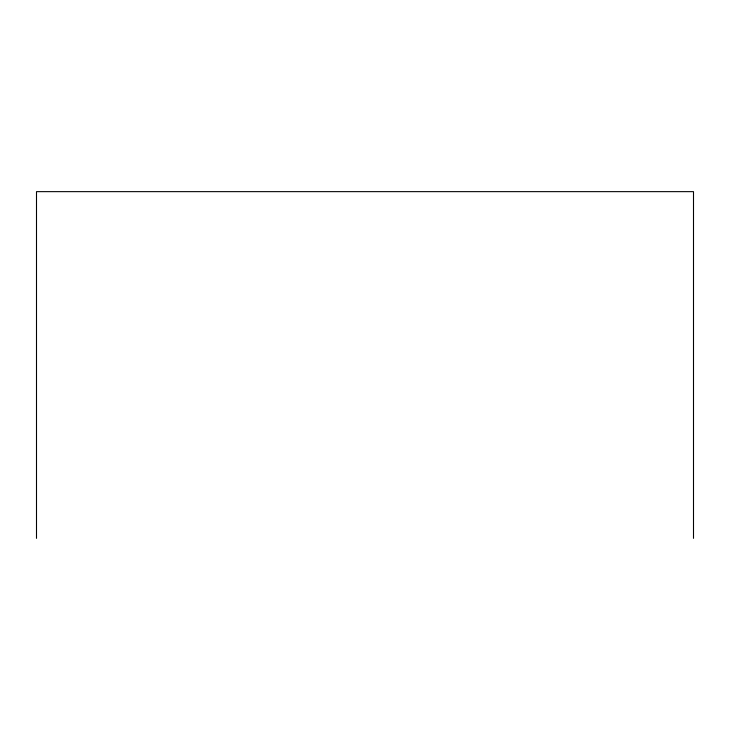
<?xml version="1.0" encoding="UTF-8"?>
<svg xmlns="http://www.w3.org/2000/svg" width="730" height="730" viewBox="0 0 730 730"><rect width="100%" height="100%" fill="white"/><g stroke="black" fill="none" stroke-linecap="round" stroke-linejoin="round"><path stroke-width="1.09" d="M693.5 538.357L693.5 191.643L36.5 191.643L36.5 538.357"/></g></svg>
